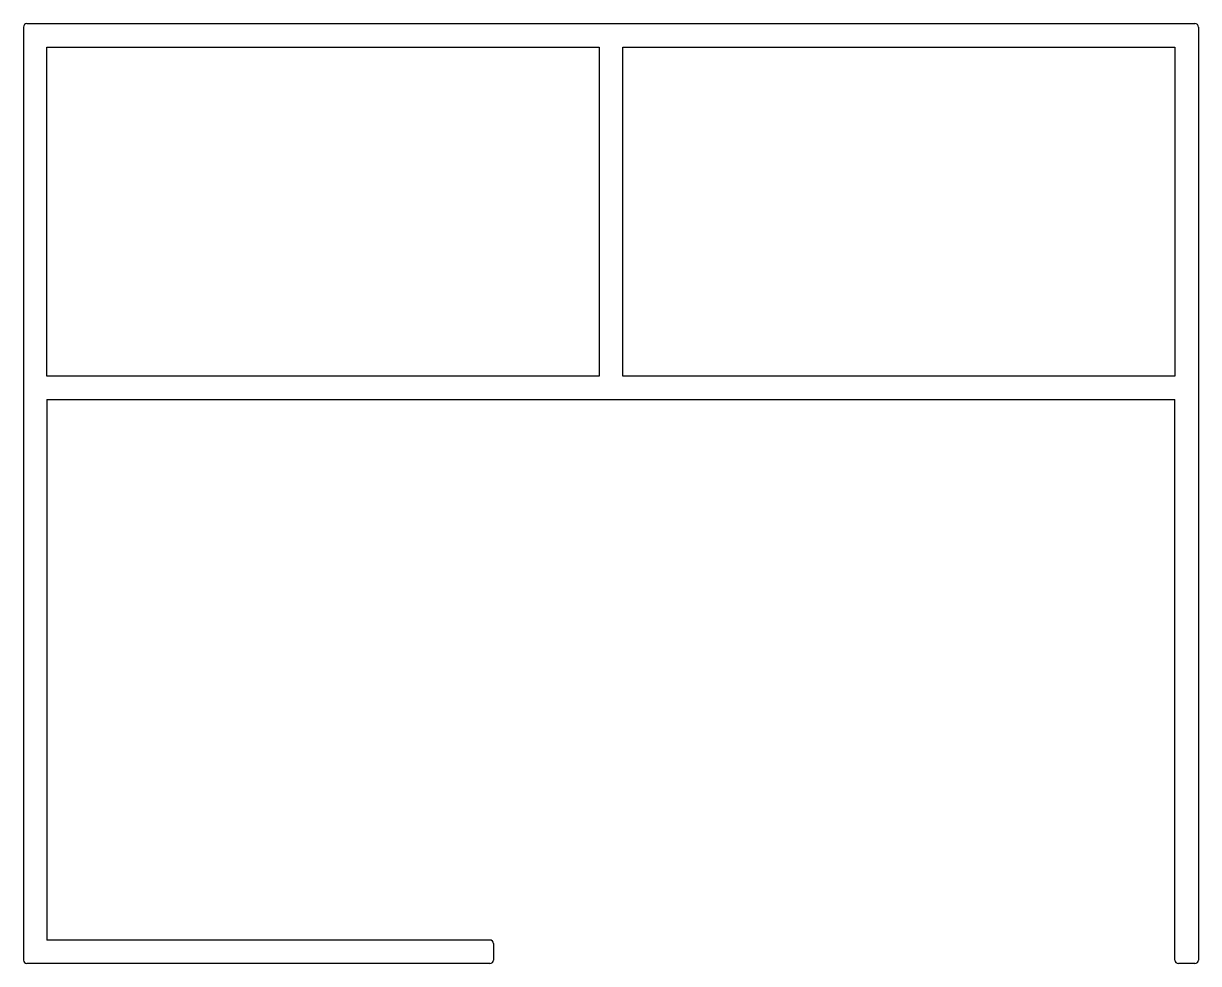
# Model space of a CAD drawing. Extents: x 607 to 707, y 716 to 796.
import ezdxf

# ---------------------------------------------------------------- set-up
doc = ezdxf.new("R2010")
doc.units = 0
doc.layers.get('0').update_dxf_attribs({"linetype": 'CONTINUOUS'})

msp = doc.modelspace()

# ---------------------------------------------------------------- linework, layer by layer
for p, q in [((607.43, 796.09), (706.83, 796.09)), ((607.13, 795.79), (607.13, 716.39)), ((707.13, 795.79), (707.13, 716.39)), ((609.13, 766.09), (609.13, 794.09)), ((609.13, 794.09), (656.13, 794.09)), ((656.13, 794.09), (656.13, 766.09)), ((658.13, 794.09), (705.13, 794.09)), ((658.13, 766.09), (658.13, 794.09)), ((705.13, 794.09), (705.13, 766.09)), ((656.13, 766.09), (609.13, 766.09)), ((705.13, 766.09), (658.13, 766.09)), ((609.13, 764.09), (705.13, 764.09)), ((609.13, 764.09), (609.13, 718.09)), ((705.13, 716.39), (705.13, 764.09)), ((646.83, 718.09), (609.13, 718.09)), ((647.13, 717.79), (647.13, 716.39)), ((646.83, 716.09), (607.43, 716.09)), ((706.83, 716.09), (705.43, 716.09))]:
    msp.add_line(p, q)
for centre, start, end in [((607.43, 795.79), 90, 180), ((706.83, 795.79), 0, 90), ((646.83, 717.79), 0, 90), ((607.43, 716.39), 180, 270), ((646.83, 716.39), 270, 0), ((705.43, 716.39), 180, 270), ((706.83, 716.39), 270, 0)]:
    msp.add_arc(centre, 0.3, start, end)

doc.saveas('drawing.dxf')
